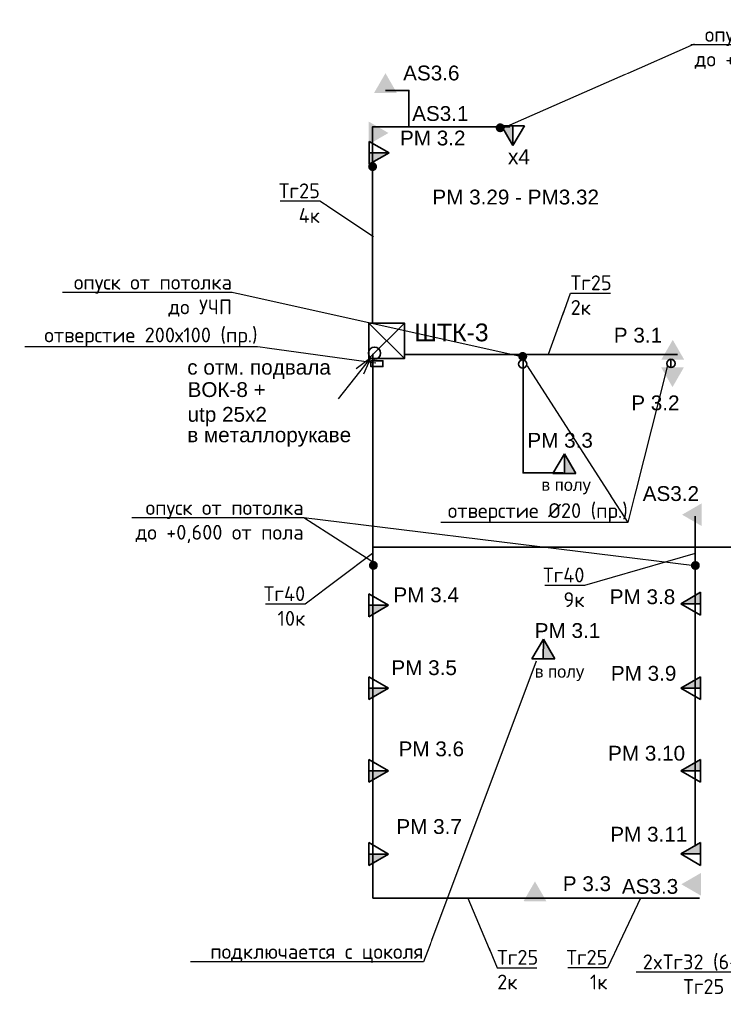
# Model space of a CAD drawing. Header units: millimetres. Extents: x -27047 to 133440, y -13043 to 16095.
# Drawn here: x 107178 to 119081, y -1156 to 15416 of the extents above; entities that cross this region are included whole.
import ezdxf
from ezdxf import colors
from ezdxf.entities.mleader import LeaderData, LeaderLine
from ezdxf.math import Vec2, Vec3

# ---------------------------------------------------------------- set-up
doc = ezdxf.new("R2010")
doc.units = ezdxf.units.MM
doc.layers.add('_СКС', color=6, linetype='Continuous')
doc.layers.add('_СКС трасса', color=6, linetype='Continuous', lineweight=30)
doc.styles.add('ISOCPEUR', font='isocpeur.ttf', dxfattribs={"height": 250})
doc.styles.get("Standard").update_dxf_attribs({"font": 'arial.ttf'})
doc.dimstyles.new('ISO-25', dxfattribs={"dimtxt": 2.5, "dimasz": 2.5, "dimexe": 1.25, "dimexo": 0.625, "dimtad": 1, "dimtxsty": 'Standard', "dimcen": 2.5, "dimadec": 0, "dimazin": 0, "dimtfac": 1, "dimtmove": 0, "dimatfit": 3, "dimfxl": 1, "dimarcsym": 0})

# ---------------------------------------------------------------- blocks, each defined once
blk = doc.blocks.new('sks1')
at = {"layer": '_СКС'}
h = blk.add_hatch(color=150, dxfattribs=at)
h.dxf.hatch_style = 1
h.paths.add_polyline_path([(-0.1151990099791043, -0.7485228921834866), (-2.039952906926472, -4.081899284607666), (1.809212677761836, -4.082096859184698)])
blk = doc.blocks.new('sks3')
at = {"layer": '_СКС'}
h = blk.add_hatch(color=6, dxfattribs=at)
h.dxf.hatch_style = 1
h.paths.add_polyline_path([(0.04795374247939392, -0.7508990589060544), (0.04608453439991322, -4.083727402572833), (1.972365430220334, -4.084473025907267)])
at = {"layer": '_СКС', "lineweight": 30}
for p, q in [((-1.880423475915756, -4.083727402572833), (0.04793256054214297, -0.7509189603777655)), ((0.04793256054214297, -0.7509189603777655), (0.04608453439991322, -4.083727402572833)), ((0.04793256054214297, -0.7509189603777655), (1.972592544715582, -4.083727402572833)), ((1.972592544715582, -4.083727402572833), (-1.880423475915756, -4.083727402572833))]:
    blk.add_line(p, q, dxfattribs=at)
blk = doc.blocks.new('sks2')
at = {"layer": '_СКС'}
h = blk.add_hatch(color=1, dxfattribs=at)
h.dxf.hatch_style = 1
h.paths.add_polyline_path([(-0.1121099212999148, -0.7500827182481457), (-2.036863818247283, -4.083459110672325), (1.812301766441025, -4.083656685249357)])

msp = doc.modelspace()

# ---------------------------------------------------------------- linework, layer by layer
at = {"color": 6, "lineweight": 30}
for p, q in [((113676.1140776933, 9693.981377535849), (113076.1140776933, 10293.98137753585)), ((113076.1140776933, 9693.981377535849), (113676.1140776933, 10293.98137753585))]:
    msp.add_line(p, q, dxfattribs=at)
msp.add_lwpolyline([(113076.1140776933, 10293.98137753585), (113676.1140776933, 10293.98137753585), (113676.1140776933, 9693.981377535849), (113076.1140776933, 9693.981377535849)], close=True, dxfattribs=at)
at = {"color": 1, "lineweight": 30}
msp.add_lwpolyline([(113112.5820667297, 9658.553776009183), (113312.5820667297, 9658.553776009183), (113312.5820667297, 9558.553776009183), (113112.5820667297, 9558.553776009183)], close=True, dxfattribs=at)
for centre in [(113139.5779614002, 12934.78313978482), (118591.7093932133, 6201.655012796837)]:
    msp.add_circle(centre, 45.29244405886857, dxfattribs=at)
at = {"layer": '_СКС', "color": 1, "const_width": 75}
for points in [[(115257.2480785406, 13590.90315156255, 1), (115332.2480785406, 13590.90315156255, 1)], [(113102.0779614002, 12934.78313978482, 1), (113177.0779614002, 12934.78313978482, 1)], [(118554.2093932133, 6201.655012796837, 1), (118629.2093932133, 6201.655012796837, 1)]]:
    msp.add_lwpolyline(points, format="xyb", close=True, dxfattribs=at)
at = {"layer": '_СКС трасса'}
for p, q in [((113752.6955264589, 13606.86766050826), (115458.7389104999, 13606.86766050826)), ((113676.1140776933, 9765.568945478386), (118286.9670998135, 9765.568945478386)), ((118177.7851196192, 9688.041635628091), (118177.7851196192, 9540.527906906238)), ((118588.4892632875, 6510.200443271897), (118588.4892632875, 7033.914277437783))]:
    msp.add_line(p, q, dxfattribs=at)
for points in [[(113139.5779614002, 10304.02087502979), (113139.5779614002, 13606.86766050826), (113752.6955264589, 13606.86766050826), (113752.6955264589, 14222.67000807286), (113356.7821861015, 14222.67000807286)], [(113144.4576223785, 9773.658007830061), (113144.4576223785, 6204.385741065838), (113144.4576223785, 6204.385741065838), (113144.4576223785, 587.2392497516412), (118658.9177636632, 587.2392497516412)], [(118588.4892632875, 6510.200443271898), (118588.4892632875, 1465.885230190121)]]:
    msp.add_lwpolyline(points, dxfattribs=at)
at = {"layer": '_СКС трасса', "color": 4}
msp.add_circle((113172.4239691184, 9786.22545489727), 102.8025601338642, dxfattribs=at)

# ---------------------------------------------------------------- block references
at = {"layer": '_СКС', "xscale": 100, "yscale": 100, "zscale": 100}
for name, p in [('sks1', (113368.5066487776, 14586.87455696567)), ('sks2', (118220.7266524986, 10085.43855669924))]:
    msp.add_blockref(name, p, dxfattribs=at)
at = {"layer": '_СКС'}
for name, p, xscale, yscale, zscale, rotation in [('sks1', (113027.003909751, 13251.18275722358), 99.99999999999996, 99.99999999999996, 99.99999999999996, 150.0191191523537), ('sks3', (115514.5929338931, 13216.31172037924), 100, 100, 100, 180), ('sks3', (113492.3062020155, 13172.6599353852, 0.05738205249696078), 100, 100, 100, 270), ('sks1', (118747.689769895, 7310.654268189342), 99.99999999999997, 99.99999999999997, 99.99999999999997, 330.0191191523537), ('sks3', (118271.0330400609, 4126.320825240429), 100, 100, 100, 90), ('sks3', (118271.0330400609, 2729.427620195696), 100, 100, 100, 90), ('sks3', (118271.0330400609, 1327.785361186165), 100, 100, 100, 90)]:
    msp.add_blockref(name, p, dxfattribs=dict(at, xscale=xscale, yscale=yscale, zscale=zscale, rotation=rotation))

# ---------------------------------------------------------------- texts
at = {"layer": '_СКС', "color": 150}
for s, p in [('AS3.6', (113655.6261445049, 14390.30581216913)), ('AS3.1', (113807.6120102297, 13706.2729380911)), ('AS3.2', (117701.8791426485, 7290.577275089483)), ('AS3.3', (117349.8868184707, 658.9482258452917))]:
    msp.add_text(s, height=250, dxfattribs=at).set_placement(p)
at = {"layer": '_СКС'}
for s, height, p in [('РМ 3.2', 250, (113602.2562643431, 13292.8441048793)), ('x4', 250, (115426.9269613381, 12976.14454019279)), ('РМ 3.29 - РМ3.32', 250, (114149.0797267755, 12296.38160985484)), ('ШТК-3', 300, (113842.2833538296, 9986.044753602764)), ('РМ 3.3', 250, (115753.7653534028, 8190.498763121082)), ('в полу', 200, (115990.8623793042, 7462.704608102504)), ('РМ 3.4', 250, (113491.5932747862, 5581.527774733986)), ('РМ 3.8', 250, (117145.4217909429, 5548.987156105431)), ('РМ 3.1', 250, (115878.5860399633, 4978.296139384436, -0.0005369220224529028)), ('РМ 3.5', 250, (113457.0235376466, 4351.334319669637)), ('РМ 3.9', 250, (117163.9050844429, 4255.908654979459)), ('в полу', 200, (115878.7922309348, 4309.425851459382)), ('РМ 3.6', 250, (113578.1782312857, 2981.302762037929)), ('РМ 3.10', 250, (117117.153419662, 2907.412543604645)), ('РМ 3.7', 250, (113541.2120130885, 1669.75186703194)), ('РМ 3.11', 250, (117154.1196378592, 1540.443824045389))]:
    msp.add_text(s, height=height, dxfattribs=at).set_placement(p)
at = {"layer": '_СКС', "color": 1}
for s, p in [('Р 3.1', (117213.9282341501, 9964.854734627792)), ('Р 3.2', (117508.5677984402, 8821.614635244565)), ('Р 3.3', (116352.3361295015, 704.7686434409407))]:
    msp.add_text(s, height=250, dxfattribs=at).set_placement(p)
at = {"layer": '_СКС', "color": 4}
for s, p in [('ВОК-8 +', (110014.5504326188, 9045.975271015894)), ('utp 25x2', (110014.5504326188, 8627.806940752082))]:
    msp.add_text(s, height=250, dxfattribs=at).set_placement(p)
at = {"layer": '_СКС трасса', "color": 4}
for s, p in [('с отм. подвала', (110009.1102009642, 9423.837636434195)), ('в металлорукаве', (110009.1102009642, 8282.51843737943))]:
    msp.add_text(s, height=250, dxfattribs=at).set_placement(p)

# ---------------------------------------------------------------- leaders
at = {"layer": '_СКС', "color": 1}
ml = msp.add_multileader_mtext('Standard', dxfattribs=at)
ml.set_content('опуск от потолка\\Pдо +0,600 от пола', color=1, style='ISOCPEUR')
ml.set_leader_properties()
ml.build(insert=Vec2(0, 0))
ml.multileader.update_dxf_attribs({"text_left_attachment_type": 6, "text_right_attachment_type": 6, "dogleg_length": 0, "arrow_head_size": 0.8})
ctx = ml.context
ctx.base_point, ctx.char_height, ctx.arrow_head_size, ctx.landing_gap_size, ctx.plane_origin, ctx.plane_x_axis, ctx.plane_y_axis = Vec3(118582.6869600666, 14991.17877651797), 250, 0.8, 0.4, Vec3(140131.7915465041, 12492.64317118765), Vec3(0.9999999996621628, -2.599374085431353e-05), Vec3(2.599374085431353e-05, 0.9999999996621628)
ctx.left_attachment, ctx.right_attachment, ctx.text_align_type = 6, 6, 2
notes = []
notes.append((ctx, [(1, (1, 1, 0), (121420.9869591077, 14991.1049984833), (-0.9999999996621628, 2.599374085431353e-05), 0, [(0, [(122445.7327726096, 13555.56055745244)], 0, [])])]))
ctx.mtext.insert, ctx.mtext.text_direction, ctx.mtext.rotation, ctx.mtext.width, ctx.mtext.defined_height, ctx.mtext.alignment, ctx.mtext.flow_direction = Vec3(121420.5947572301, 15291.10500877945), Vec3(0.9999999996621628, -2.599374085431353e-05), 6.283159313438729, 3894.389389763729, 165.7694360820859, 3, 5
ctx.mtext.has_bg_fill, ctx.mtext.bg_color, ctx.mtext.bg_scale_factor, ctx.mtext.bg_transparency, ctx.mtext.use_window_bg_color = 1, -1027028792, 1.5, 0, 1
at = {"layer": '_СКС трасса', "color": 4}
msp.add_leader([(113111.5518792146, 9714.026547436732), (112555.2869833335, 9014.255501060163)], dimstyle='ISO-25', override={"dimasz": 300, "dimgap": 0.625, "dimtad": 0, "dimldrblk": 'Open30'}, dxfattribs=at)
for ctx, leaders in notes:
    for number, flags, end, landing, length, lines in leaders:
        leader = LeaderData()
        leader.index, (leader.has_last_leader_line, leader.has_dogleg_vector, leader.attachment_direction) = number, flags
        leader.last_leader_point, leader.dogleg_vector, leader.dogleg_length = Vec3(end), Vec3(landing), length
        for number, points, colour, breaks in lines:
            line = LeaderLine()
            line.index, line.vertices, line.color, line.breaks = number, Vec3.list(points), colors.encode_raw_color(colour), breaks
            leader.lines.append(line)
        ctx.leaders.append(leader)

# ---------------------------------------------------------------- next in the draw order: linework, layer by layer
at = {"layer": '_СКС', "color": 1}
msp.add_line((115323.1662911154, 13578.00605340785), (118577.3385286366, 15008.17487640976), dxfattribs=at)

# ---------------------------------------------------------------- next in the draw order: leaders
at = {"layer": '_СКС', "lineweight": 5}
ml = msp.add_multileader_mtext('Standard', dxfattribs=at)
ml.set_content('Тг25\\P4к', color=256, style='ISOCPEUR')
ml.set_leader_properties()
ml.build(insert=Vec2(0, 0))
ml.multileader.update_dxf_attribs({"text_left_attachment_type": 6, "text_right_attachment_type": 6, "dogleg_length": 0, "arrow_head_size": 0.8})
ctx = ml.context
ctx.base_point, ctx.char_height, ctx.arrow_head_size, ctx.landing_gap_size, ctx.plane_origin, ctx.plane_x_axis, ctx.plane_y_axis = Vec3(111574.1447905933, 12351.74277527977), 250, 0.8, 0.4, Vec3(133123.2493770308, 9853.207169949448), Vec3(0.9999999996621628, -2.599374085431353e-05), Vec3(2.599374085431353e-05, 0.9999999996621628)
ctx.left_attachment, ctx.right_attachment, ctx.text_align_type = 6, 6, 2
notes = []
notes.append((ctx, [(1, (1, 1, 0), (112249.944790365, 12351.7252087097), (-0.9999999996621628, 2.599374085431353e-05), 0, [(0, [(113153.9573390252, 11750.6479406064)], 0, [])])]))
ctx.mtext.insert, ctx.mtext.text_direction, ctx.mtext.rotation, ctx.mtext.width, ctx.mtext.defined_height, ctx.mtext.alignment, ctx.mtext.flow_direction = Vec3(112249.5525884874, 12651.72521900584), Vec3(0.9999999996621628, -2.599374085431353e-05), 6.283159313438729, 664.2262184897099, 165.8650653385887, 3, 5
ctx.mtext.has_bg_fill, ctx.mtext.bg_color, ctx.mtext.bg_scale_factor, ctx.mtext.bg_transparency, ctx.mtext.use_window_bg_color = 1, -1027028792, 1.5, 0, 1
at = {"layer": '_СКС', "color": 1}
ml = msp.add_multileader_mtext('Standard', dxfattribs=at)
ml.set_content('отверстие 200х100 (пр.)', color=1, style='ISOCPEUR')
ml.set_leader_properties()
ml.build(insert=Vec2(0, 0))
ml.multileader.update_dxf_attribs({"text_left_attachment_type": 6, "text_right_attachment_type": 6, "dogleg_length": 0, "arrow_head_size": 0.8})
ctx = ml.context
ctx.base_point, ctx.char_height, ctx.arrow_head_size, ctx.landing_gap_size, ctx.plane_origin, ctx.plane_x_axis, ctx.plane_y_axis = Vec3(107496.6744422977, 9893.004660693263), 250, 0.8, 0.4, Vec3(129908.2790284439, 7394.446635761458), Vec3(0.9999999996621628, -2.599374085431353e-05), Vec3(2.599374085431353e-05, 0.9999999996621628)
ctx.left_attachment, ctx.right_attachment, ctx.text_align_type = 6, 6, 2
notes.append((ctx, [(1, (1, 1, 0), (111197.4744410475, 9892.908463057109), (-0.9999999996621628, 2.599374085431353e-05), 0, [(0, [(113192.9561147146, 9615.773040881788)], 0, [])])]))
ctx.mtext.insert, ctx.mtext.text_direction, ctx.mtext.rotation, ctx.mtext.width, ctx.mtext.defined_height, ctx.mtext.alignment, ctx.mtext.flow_direction = Vec3(111197.0828890134, 10217.90847334481), Vec3(0.9999999996621628, -2.599374085431353e-05), 6.283159313438729, 3894.389389763729, 165.7694360820859, 3, 5
ctx.mtext.has_bg_fill, ctx.mtext.bg_color, ctx.mtext.bg_scale_factor, ctx.mtext.bg_transparency, ctx.mtext.use_window_bg_color = 1, -1027028792, 1.5, 0, 1
ml = msp.add_multileader_mtext('Standard', dxfattribs=at)
ml.set_content('опуск от потолка\\Pдо +0,600 от пола', color=1, style='ISOCPEUR')
ml.set_leader_properties()
ml.build(insert=Vec2(0, 0))
ml.multileader.update_dxf_attribs({"text_left_attachment_type": 6, "text_right_attachment_type": 6, "dogleg_length": 0, "arrow_head_size": 0.8})
ctx = ml.context
ctx.base_point, ctx.char_height, ctx.arrow_head_size, ctx.landing_gap_size, ctx.plane_origin, ctx.plane_x_axis, ctx.plane_y_axis = Vec3(109138.4147860635, 7004.362935351316), 250, 0.8, 0.4, Vec3(130687.519372501, 4505.827330020998), Vec3(0.9999999996621628, -2.599374085431353e-05), Vec3(2.599374085431353e-05, 0.9999999996621628)
ctx.left_attachment, ctx.right_attachment, ctx.text_align_type = 6, 6, 2
notes.append((ctx, [(1, (1, 1, 0), (111976.7147851046, 7004.289157316649), (-0.9999999996621628, 2.599374085431353e-05), 0, [(0, [(113207.1239310488, 6217.397783787368)], 0, [])])]))
ctx.mtext.insert, ctx.mtext.text_direction, ctx.mtext.rotation, ctx.mtext.width, ctx.mtext.defined_height, ctx.mtext.alignment, ctx.mtext.flow_direction = Vec3(111976.322583227, 7304.289167612795), Vec3(0.9999999996621628, -2.599374085431353e-05), 6.283159313438729, 3894.389389763729, 165.7694360820859, 3, 5
ctx.mtext.has_bg_fill, ctx.mtext.bg_color, ctx.mtext.bg_scale_factor, ctx.mtext.bg_transparency, ctx.mtext.use_window_bg_color = 1, -1027028792, 1.5, 0, 1
ml = msp.add_multileader_mtext('Standard', dxfattribs=at)
ml.set_content('подключается с цоколя', color=1, style='ISOCPEUR')
ml.set_leader_properties()
ml.build(insert=Vec2(0, 0))
ml.multileader.update_dxf_attribs({"text_left_attachment_type": 6, "text_right_attachment_type": 6, "dogleg_length": 0, "arrow_head_size": 0.8})
ctx = ml.context
ctx.base_point, ctx.char_height, ctx.arrow_head_size, ctx.landing_gap_size, ctx.plane_origin, ctx.plane_x_axis, ctx.plane_y_axis = Vec3(110336.9693949659, -489.1260530408749), 250, 0.8, 0.4, Vec3(132711.0739811247, -2987.683103207397), Vec3(0.9999999996621628, -2.599374085431353e-05), Vec3(2.599374085431353e-05, 0.9999999996621628)
ctx.left_attachment, ctx.right_attachment, ctx.text_align_type = 6, 6, 2
notes.append((ctx, [(1, (1, 1, 0), (114000.2693937283, -489.2212759117465), (-0.9999999996621628, 2.599374085431353e-05), 0, [(0, [(115900.6161208983, 4589.039810709684)], 0, [])])]))
ctx.mtext.insert, ctx.mtext.text_direction, ctx.mtext.rotation, ctx.mtext.width, ctx.mtext.defined_height, ctx.mtext.alignment, ctx.mtext.flow_direction = Vec3(113999.8771918507, -189.2212656156013), Vec3(0.9999999996621628, -2.599374085431353e-05), 6.283159313438729, 3894.389389763729, 165.7694360820859, 3, 5
ctx.mtext.has_bg_fill, ctx.mtext.bg_color, ctx.mtext.bg_scale_factor, ctx.mtext.bg_transparency, ctx.mtext.use_window_bg_color = 1, -1027028792, 1.5, 0, 1
at = {"layer": '_СКС'}
ml = msp.add_multileader_mtext('Standard', dxfattribs=at)
ml.set_content('2xТг32 (6+7к)\\PТг25 (3к)', color=256, style='ISOCPEUR')
ml.set_leader_properties()
ml.build(insert=Vec2(0, 0))
ml.multileader.update_dxf_attribs({"text_left_attachment_type": 6, "text_right_attachment_type": 6, "dogleg_length": 0, "arrow_head_size": 0.8})
ctx = ml.context
ctx.base_point, ctx.char_height, ctx.arrow_head_size, ctx.landing_gap_size, ctx.plane_origin, ctx.plane_x_axis, ctx.plane_y_axis = Vec3(117697.8887449649, -664.6053627669204), 250, 0.8, 0.4, Vec3(139246.9943140637, -3125.337201590423), Vec3(0.9999999996621628, -2.599374085431353e-05), Vec3(2.599374085431353e-05, 0.9999999996621628)
ctx.left_attachment, ctx.right_attachment, ctx.text_align_type = 6, 6, 2
notes.append((ctx, [(1, (1, 1, 0), (119773.6887442636, -664.6593205741858), (-0.9999999996621628, 2.599374085431353e-05), 0, [(0, [(120498.2885291626, 618.2019439863798)], 0, [])])]))
ctx.mtext.insert, ctx.mtext.text_direction, ctx.mtext.rotation, ctx.mtext.width, ctx.mtext.defined_height, ctx.mtext.alignment, ctx.mtext.flow_direction = Vec3(119773.296542386, -364.6593102780406), Vec3(0.9999999996621628, -2.599374085431353e-05), 6.283159313438729, 2197.246321049293, 128.0612988190025, 3, 5
ctx.mtext.has_bg_fill, ctx.mtext.bg_color, ctx.mtext.bg_scale_factor, ctx.mtext.bg_transparency, ctx.mtext.use_window_bg_color = 1, -1027028792, 1.5, 0, 1
for ctx, leaders in notes:
    for number, flags, end, landing, length, lines in leaders:
        leader = LeaderData()
        leader.index, (leader.has_last_leader_line, leader.has_dogleg_vector, leader.attachment_direction) = number, flags
        leader.last_leader_point, leader.dogleg_vector, leader.dogleg_length = Vec3(end), Vec3(landing), length
        for number, points, colour, breaks in lines:
            line = LeaderLine()
            line.index, line.vertices, line.color, line.breaks = number, Vec3.list(points), colors.encode_raw_color(colour), breaks
            leader.lines.append(line)
        ctx.leaders.append(leader)

# ---------------------------------------------------------------- next in the draw order: linework, layer by layer
at = {"layer": '_СКС', "color": 1, "const_width": 75}
msp.add_lwpolyline([(113115.3338804881, 6203.322235664586, 1), (113190.3338804881, 6203.322235664586, 1)], format="xyb", close=True, dxfattribs=at)
at = {"layer": '_СКС трасса'}
msp.add_lwpolyline([(113144.4576223785, 9773.658007830061), (113144.4576223785, 6510.200443271897), (124997.9539210854, 6510.200443271897)], dxfattribs=at)

# ---------------------------------------------------------------- next in the draw order: block references
at = {"layer": '_СКС', "xscale": 100, "yscale": 100, "zscale": 100}
for name, p in [('sks3', (116018.6256792137, 5034.699449922031)), ('sks2', (115893.1864958689, 943.3911759976618))]:
    msp.add_blockref(name, p, dxfattribs=at)
at = {"layer": '_СКС'}
for name, p, xscale, yscale, zscale, rotation in [('sks3', (113485.9424913931, 4135.755379219632), 100, 100, 100, 270), ('sks3', (113485.9424913931, 2738.742308417428), 100, 100, 100, 270), ('sks3', (113485.9424913931, 1335.714073102024), 100, 100, 100, 270), ('sks1', (118734.7062709178, 1071.640993371935), 99.99999999999997, 99.99999999999997, 99.99999999999997, 330.0191191523537)]:
    msp.add_blockref(name, p, dxfattribs=dict(at, xscale=xscale, yscale=yscale, zscale=zscale, rotation=rotation))

# ---------------------------------------------------------------- next in the draw order: leaders
at = {"layer": '_СКС', "color": 1}
msp.add_leader([(118575.5722938813, 6197.462993331603), (111976.7147851046, 7004.289157316649)], dimstyle='ISO-25', override={"dimgap": 0.625, "dimtad": 0}, dxfattribs=at)
at = {"layer": '_СКС'}
ml = msp.add_multileader_mtext('Standard', dxfattribs=at)
ml.set_content('Тг25\\P1к', color=256, style='ISOCPEUR')
ml.set_leader_properties()
ml.build(insert=Vec2(0, 0))
ml.multileader.update_dxf_attribs({"text_left_attachment_type": 6, "text_right_attachment_type": 6, "dogleg_length": 0, "arrow_head_size": 0.8})
ctx = ml.context
ctx.base_point, ctx.char_height, ctx.arrow_head_size, ctx.landing_gap_size, ctx.plane_origin, ctx.plane_x_axis, ctx.plane_y_axis = Vec3(116430.6546295017, -587.6723202201962), 250, 0.8, 0.4, Vec3(137979.7592159392, -3086.207925550514), Vec3(0.9999999996621628, -2.599374085431353e-05), Vec3(2.599374085431353e-05, 0.9999999996621628)
ctx.left_attachment, ctx.right_attachment, ctx.text_align_type = 6, 6, 2
notes = []
notes.append((ctx, [(1, (1, 1, 0), (117106.4546292734, -587.6898867902655), (-0.9999999996621628, 2.599374085431353e-05), 0, [(0, [(117663.7456135277, 588.6599765965366)], 0, [])])]))
ctx.mtext.insert, ctx.mtext.text_direction, ctx.mtext.rotation, ctx.mtext.width, ctx.mtext.defined_height, ctx.mtext.alignment, ctx.mtext.flow_direction = Vec3(117106.0624273958, -287.6898764941203), Vec3(0.9999999996621628, -2.599374085431353e-05), 6.283159313438729, 664.2262184897099, 165.8650653385887, 3, 5
ctx.mtext.has_bg_fill, ctx.mtext.bg_color, ctx.mtext.bg_scale_factor, ctx.mtext.bg_transparency, ctx.mtext.use_window_bg_color = 1, -1027028792, 1.5, 0, 1
for ctx, leaders in notes:
    for number, flags, end, landing, length, lines in leaders:
        leader = LeaderData()
        leader.index, (leader.has_last_leader_line, leader.has_dogleg_vector, leader.attachment_direction) = number, flags
        leader.last_leader_point, leader.dogleg_vector, leader.dogleg_length = Vec3(end), Vec3(landing), length
        for number, points, colour, breaks in lines:
            line = LeaderLine()
            line.index, line.vertices, line.color, line.breaks = number, Vec3.list(points), colors.encode_raw_color(colour), breaks
            leader.lines.append(line)
        ctx.leaders.append(leader)

# ---------------------------------------------------------------- next in the draw order: leaders
at = {"layer": '_СКС', "color": 1}
ml = msp.add_multileader_mtext('Standard', dxfattribs=at)
ml.set_content('отверстие %%C20 (пр.)', color=1, style='ISOCPEUR')
ml.set_leader_properties()
ml.build(insert=Vec2(0, 0))
ml.multileader.update_dxf_attribs({"text_left_attachment_type": 6, "text_right_attachment_type": 6, "dogleg_length": 0, "arrow_head_size": 0.8})
ctx = ml.context
ctx.base_point, ctx.char_height, ctx.arrow_head_size, ctx.landing_gap_size, ctx.plane_origin, ctx.plane_x_axis, ctx.plane_y_axis = Vec3(114349.4428780335, 6928.854914333442), 250, 0.8, 0.4, Vec3(136161.0474643823, 4430.312485646151), Vec3(0.9999999996621628, -2.599374085431353e-05), Vec3(2.599374085431353e-05, 0.9999999996621628)
ctx.left_attachment, ctx.right_attachment, ctx.text_align_type = 6, 6, 2
notes = []
notes.append((ctx, [(1, (1, 1, 0), (117450.2428769859, 6928.774312941801), (-0.9999999996621628, 2.599374085431353e-05), 0, [(0, [(118119.3560291686, 9576.485426035457)], 0, [])])]))
ctx.mtext.insert, ctx.mtext.text_direction, ctx.mtext.rotation, ctx.mtext.width, ctx.mtext.defined_height, ctx.mtext.alignment, ctx.mtext.flow_direction = Vec3(117449.8513249518, 7253.774323229501), Vec3(0.9999999996621628, -2.599374085431353e-05), 6.283159313438729, 3128.586742116993, 165.7495300065108, 3, 5
ctx.mtext.has_bg_fill, ctx.mtext.bg_color, ctx.mtext.bg_scale_factor, ctx.mtext.bg_transparency, ctx.mtext.use_window_bg_color = 1, -1027028792, 1.5, 0, 1
at = {"layer": '_СКС'}
ml = msp.add_multileader_mtext('Standard', dxfattribs=at)
ml.set_content('Тг40\\P10к', color=256, style='ISOCPEUR')
ml.set_leader_properties()
ml.build(insert=Vec2(0, 0))
ml.multileader.update_dxf_attribs({"text_left_attachment_type": 6, "text_right_attachment_type": 6, "dogleg_length": 0, "arrow_head_size": 0.8})
ctx = ml.context
ctx.base_point, ctx.char_height, ctx.arrow_head_size, ctx.landing_gap_size, ctx.plane_origin, ctx.plane_x_axis, ctx.plane_y_axis = Vec3(111301.2796558838, 5551.021917974034), 250, 0.8, 0.4, Vec3(132875.3842423129, 3052.485662800195), Vec3(0.9999999996621628, -2.599374085431353e-05), Vec3(2.599374085431353e-05, 0.9999999996621628)
ctx.left_attachment, ctx.right_attachment, ctx.text_align_type = 6, 6, 2
notes.append((ctx, [(1, (1, 1, 0), (112002.0796556471, 5551.003701560444), (-0.9999999996621628, 2.599374085431353e-05), 0, [(0, [(113135.7907057647, 6405.1364548532)], 0, [])])]))
ctx.mtext.insert, ctx.mtext.text_direction, ctx.mtext.rotation, ctx.mtext.width, ctx.mtext.defined_height, ctx.mtext.alignment, ctx.mtext.flow_direction = Vec3(112001.6874537695, 5851.003711856589), Vec3(0.9999999996621628, -2.599374085431353e-05), 6.283159313438729, 664.2262184897099, 165.8650653385887, 3, 5
ctx.mtext.has_bg_fill, ctx.mtext.bg_color, ctx.mtext.bg_scale_factor, ctx.mtext.bg_transparency, ctx.mtext.use_window_bg_color = 1, -1027028792, 1.5, 0, 1
ml = msp.add_multileader_mtext('Standard', dxfattribs=at)
ml.set_content('Тг40\\P9к', color=256, style='ISOCPEUR')
ml.set_leader_properties()
ml.build(insert=Vec2(0, 0))
ml.multileader.update_dxf_attribs({"text_left_attachment_type": 6, "text_right_attachment_type": 6, "dogleg_length": 0, "arrow_head_size": 0.8})
ctx = ml.context
ctx.base_point, ctx.char_height, ctx.arrow_head_size, ctx.landing_gap_size, ctx.plane_origin, ctx.plane_x_axis, ctx.plane_y_axis = Vec3(116018.4305740616, 5866.097176470979), 250, 0.8, 0.4, Vec3(137592.5351604907, 3367.56092129714), Vec3(0.9999999996621628, -2.599374085431353e-05), Vec3(2.599374085431353e-05, 0.9999999996621628)
ctx.left_attachment, ctx.right_attachment, ctx.text_align_type = 6, 6, 2
notes.append((ctx, [(1, (1, 1, 0), (116719.2305738248, 5866.078960057389), (-0.9999999996621628, 2.599374085431353e-05), 0, [(0, [(118587.7055584298, 6405.1364548532)], 0, [])])]))
ctx.mtext.insert, ctx.mtext.text_direction, ctx.mtext.rotation, ctx.mtext.width, ctx.mtext.defined_height, ctx.mtext.alignment, ctx.mtext.flow_direction = Vec3(116718.8383719472, 6166.078970353534), Vec3(0.9999999996621628, -2.599374085431353e-05), 6.283159313438729, 664.2262184897099, 165.8650653385887, 3, 5
ctx.mtext.has_bg_fill, ctx.mtext.bg_color, ctx.mtext.bg_scale_factor, ctx.mtext.bg_transparency, ctx.mtext.use_window_bg_color = 1, -1027028792, 1.5, 0, 1
ml = msp.add_multileader_mtext('Standard', dxfattribs=at)
ml.set_content('Тг25\\P2к', color=256, style='ISOCPEUR')
ml.set_leader_properties()
ml.build(insert=Vec2(0, 0))
ml.multileader.update_dxf_attribs({"text_left_attachment_type": 6, "text_right_attachment_type": 6, "dogleg_length": 0, "arrow_head_size": 0.8})
ctx = ml.context
ctx.base_point, ctx.char_height, ctx.arrow_head_size, ctx.landing_gap_size, ctx.plane_origin, ctx.plane_x_axis, ctx.plane_y_axis = Vec3(115243.4266058108, -587.6723202201962), 250, 0.8, 0.4, Vec3(136792.5311922483, -3086.207925550514), Vec3(0.9999999996621628, -2.599374085431353e-05), Vec3(2.599374085431353e-05, 0.9999999996621628)
ctx.left_attachment, ctx.right_attachment = 6, 6
notes.append((ctx, [(0, (1, 1, 0), (115243.4266058108, -587.6723202201962), (0.9999999996621628, -2.599374085431353e-05), 0, [(0, [(114749.3955901848, 588.6599765965366)], 0, [])])]))
ctx.mtext.insert, ctx.mtext.text_direction, ctx.mtext.rotation, ctx.mtext.width, ctx.mtext.defined_height, ctx.mtext.flow_direction = Vec3(115243.834403933, -287.6723307190437), Vec3(0.9999999996621628, -2.599374085431353e-05), 6.283159313438729, 664.2262184897099, 165.8650653385887, 5
ctx.mtext.has_bg_fill, ctx.mtext.bg_color, ctx.mtext.bg_scale_factor, ctx.mtext.bg_transparency, ctx.mtext.use_window_bg_color = 1, -1027028792, 1.5, 0, 1
for ctx, leaders in notes:
    for number, flags, end, landing, length, lines in leaders:
        leader = LeaderData()
        leader.index, (leader.has_last_leader_line, leader.has_dogleg_vector, leader.attachment_direction) = number, flags
        leader.last_leader_point, leader.dogleg_vector, leader.dogleg_length = Vec3(end), Vec3(landing), length
        for number, points, colour, breaks in lines:
            line = LeaderLine()
            line.index, line.vertices, line.color, line.breaks = number, Vec3.list(points), colors.encode_raw_color(colour), breaks
            leader.lines.append(line)
        ctx.leaders.append(leader)

# ---------------------------------------------------------------- next in the draw order: linework, layer by layer
at = {"color": 1, "lineweight": 30}
for centre in [(115673.8701996195, 9602.631261374045), (118178.9769582867, 9612.473590150388)]:
    msp.add_circle(centre, 69.64052803697687, dxfattribs=at)
at = {"layer": '_СКС', "color": 1}
msp.add_line((115748.5660958445, 9571.642395636038), (117450.2428769859, 6928.774312941801), dxfattribs=at)
at = {"layer": '_СКС', "color": 1, "const_width": 75}
msp.add_lwpolyline([(115638.2025965228, 9730.871398888703, 1), (115713.2025965228, 9730.871398888703, 1)], format="xyb", close=True, dxfattribs=at)
at = {"layer": '_СКС трасса'}
msp.add_lwpolyline([(116359.2763195965, 7765.642994642752), (115681.638969973, 7765.642994642752), (115681.638969973, 9765.568945478386), (113676.1140776933, 9765.568945478386)], dxfattribs=at)

# ---------------------------------------------------------------- next in the draw order: block references
at = {"layer": '_СКС', "xscale": 100, "yscale": 100, "zscale": 100}
for name, p, rotation in [('sks2', (118194.1536864642, 9138.135090710726), 180), ('sks3', (113485.9424913931, 5534.096088620636), 270), ('sks3', (118271.0330400609, 5551.789479947853), 90)]:
    msp.add_blockref(name, p, dxfattribs=dict(at, rotation=rotation))
msp.add_blockref('sks3', (116373.6171607252, 8160.717979001565), dxfattribs=at)

# ---------------------------------------------------------------- next in the draw order: leaders
at = {"layer": '_СКС', "color": 1}
ml = msp.add_multileader_mtext('Standard', dxfattribs=at)
ml.set_content('опуск от потолка\\Pдо УЧП', color=1, style='ISOCPEUR')
ml.set_leader_properties()
ml.build(insert=Vec2(0, 0))
ml.multileader.update_dxf_attribs({"text_left_attachment_type": 6, "text_right_attachment_type": 6, "dogleg_length": 0, "arrow_head_size": 0.8})
ctx = ml.context
ctx.base_point, ctx.char_height, ctx.arrow_head_size, ctx.landing_gap_size, ctx.plane_origin, ctx.plane_x_axis, ctx.plane_y_axis = Vec3(107964.1735476622, 10808.6457365595), 250, 0.8, 0.4, Vec3(129513.2792153814, 8351.707899298803), Vec3(0.9999999996621628, -2.599374085431353e-05), Vec3(2.599374085431353e-05, 0.9999999996621628)
ctx.left_attachment, ctx.right_attachment, ctx.text_align_type = 6, 6, 2
notes = []
notes.append((ctx, [(1, (1, 1, 0), (110764.973546716, 10808.57293329012), (-0.9999999996621628, 2.599374085431353e-05), 0, [(0, [(115662.2064348434, 9722.276692529558)], 0, [])])]))
ctx.mtext.insert, ctx.mtext.text_direction, ctx.mtext.rotation, ctx.mtext.width, ctx.mtext.defined_height, ctx.mtext.alignment, ctx.mtext.flow_direction = Vec3(110764.5813448384, 11108.57294358626), Vec3(0.9999999996621628, -2.599374085431353e-05), 6.283159313438729, 2836.142789452273, 124.1716679984115, 3, 5
ctx.mtext.has_bg_fill, ctx.mtext.bg_color, ctx.mtext.bg_scale_factor, ctx.mtext.bg_transparency, ctx.mtext.use_window_bg_color = 1, -1027028792, 1.5, 0, 1
at = {"layer": '_СКС'}
ml = msp.add_multileader_mtext('Standard', dxfattribs=at)
ml.set_content('Тг25\\P2к', color=256, style='ISOCPEUR')
ml.set_leader_properties()
ml.build(insert=Vec2(0, 0))
ml.multileader.update_dxf_attribs({"text_left_attachment_type": 6, "text_right_attachment_type": 6, "dogleg_length": 0, "arrow_head_size": 0.8})
ctx = ml.context
ctx.base_point, ctx.char_height, ctx.arrow_head_size, ctx.landing_gap_size, ctx.plane_origin, ctx.plane_x_axis, ctx.plane_y_axis = Vec3(116483.8541289296, 10799.24007012499), 250, 0.8, 0.4, Vec3(138032.9587153671, 8300.70446479467), Vec3(0.9999999996621628, -2.599374085431353e-05), Vec3(2.599374085431353e-05, 0.9999999996621628)
ctx.left_attachment, ctx.right_attachment = 6, 6
notes.append((ctx, [(0, (1, 1, 0), (116483.8541289296, 10799.24007012499), (0.9999999996621628, -2.599374085431353e-05), 0, [(0, [(116112.0256887856, 9767.275338573614)], 0, [])])]))
ctx.mtext.insert, ctx.mtext.text_direction, ctx.mtext.rotation, ctx.mtext.width, ctx.mtext.defined_height, ctx.mtext.flow_direction = Vec3(116484.2619270517, 11099.24005962614), Vec3(0.9999999996621628, -2.599374085431353e-05), 6.283159313438729, 664.2262184897099, 165.8650653385887, 5
ctx.mtext.has_bg_fill, ctx.mtext.bg_color, ctx.mtext.bg_scale_factor, ctx.mtext.bg_transparency, ctx.mtext.use_window_bg_color = 1, -1027028792, 1.5, 0, 1
for ctx, leaders in notes:
    for number, flags, end, landing, length, lines in leaders:
        leader = LeaderData()
        leader.index, (leader.has_last_leader_line, leader.has_dogleg_vector, leader.attachment_direction) = number, flags
        leader.last_leader_point, leader.dogleg_vector, leader.dogleg_length = Vec3(end), Vec3(landing), length
        for number, points, colour, breaks in lines:
            line = LeaderLine()
            line.index, line.vertices, line.color, line.breaks = number, Vec3.list(points), colors.encode_raw_color(colour), breaks
            leader.lines.append(line)
        ctx.leaders.append(leader)

doc.saveas('drawing.dxf')
